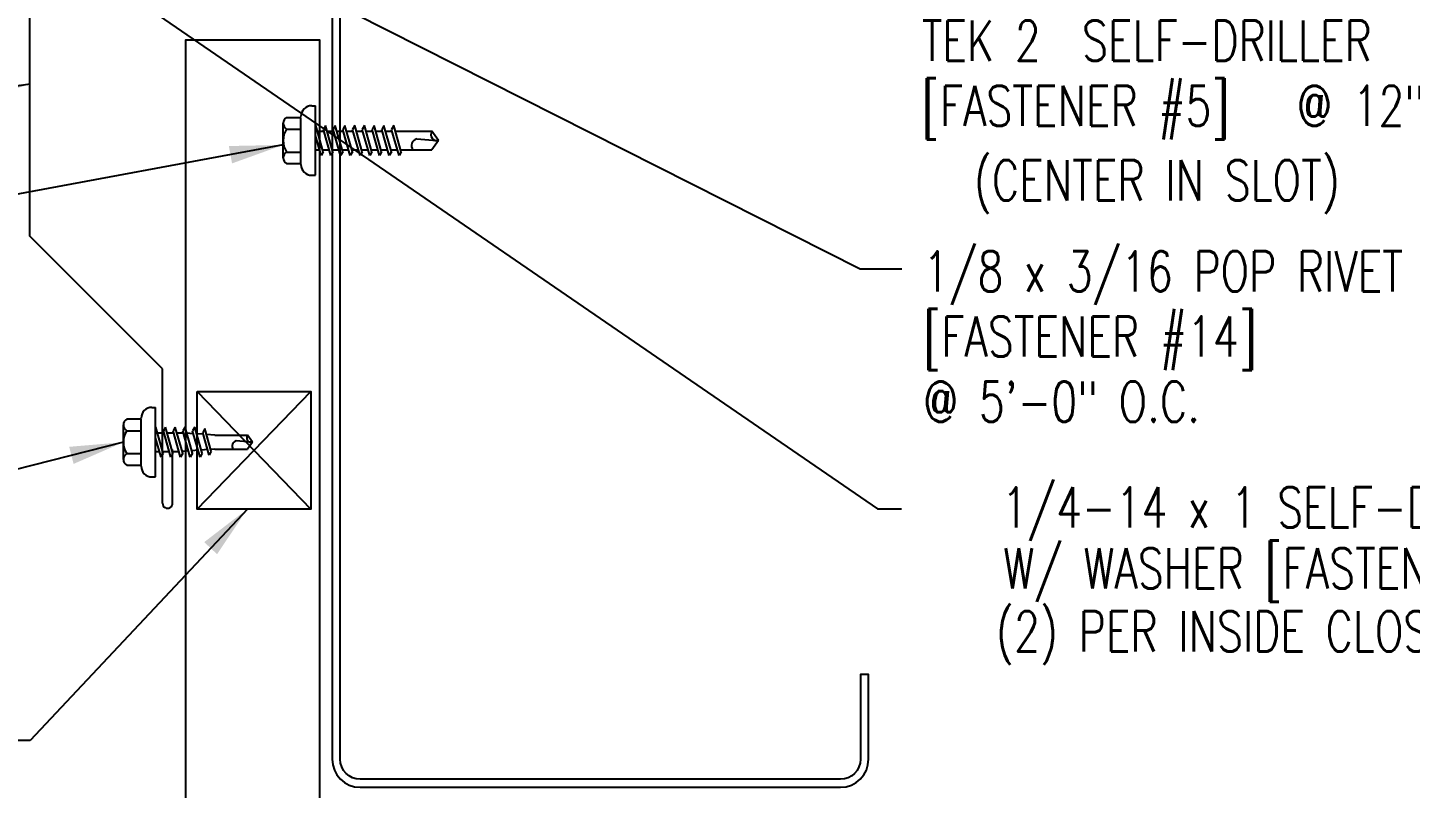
# Model space of a CAD drawing. Header units: inches. Extents: x 0.4 to 42, y 2.9 to 50.6.
# Drawn here: x 22.59 to 35.47, y 14.68 to 21.76 of the extents above; entities that cross this region are included whole.
import ezdxf
from ezdxf.enums import TextEntityAlignment as Align

# ---------------------------------------------------------------- set-up
doc = ezdxf.new("R2010")
doc.units = ezdxf.units.IN
doc.header["$MEASUREMENT"] = 0
for name, color, linetype in [('CLO', 3, 'Continuous'), ('FASTENER', 9, 'Continuous'), ('PANEL', 11, 'Continuous'), ('STLA', 12, 'Continuous'), ('TEXT', 2, 'Continuous'), ('TRIM', 6, 'Continuous')]:
    doc.layers.add(name, color=color, linetype=linetype)
doc.styles.add('TEXT1', font='ROMANS.shx', dxfattribs={"width": 0.75, "height": 0.375})
doc.dimstyles.new('DETAIL$7', dxfattribs={"dimscale": 4, "dimtxt": 0.09375, "dimasz": 0.125, "dimexe": 0.0625, "dimexo": 0.125, "dimgap": 0.0625, "dimtad": 1, "dimdec": 4, "dimzin": 3, "dimdsep": 46, "dimlunit": 4, "dimtxsty": 'TEXT1', "dimblk": 'ARCHTICK', "dimcen": 0.0625, "dimclrd": 7, "dimclre": 7, "dimclrt": 2, "dimadec": 0, "dimazin": 0, "dimtfac": 0.59375, "dimtdec": 4, "dimtmove": 0, "dimatfit": 3, "dimfxl": 0, "dimfrac": 2, "dimtolj": 1, "dimtzin": 3, "dimarcsym": 0})

# ---------------------------------------------------------------- blocks, each defined once
blk = doc.blocks.new('FD-F5')
at = {"layer": 'TEXT', "style": 'TEXT1', "width": 0.75}
for s, p in [('1/4-14 x 1 1/4 SHOULDER', (0.0047, -0.0408)), ('TEK 2  SELF-DRILLER', (0.0047, -0.1926)), ('[FASTENER #5]', (0.0047, -0.3444))]:
    blk.add_text(s, height=0.09375, dxfattribs=at).set_placement(p)
blk.add_attdef('(QUANTITY)', (0.8792, -0.3444), '', height=0.0938, dxfattribs=at)
at = {"layer": 'TEXT', "style": 'TEXT1', "flags": 1}
for tag, p in [('Description', (0.0529, -0.546)), ('Multiple', (0.0529, -0.546)), ('Color', (0.0529, -0.546)), ('Calc', (0.0529, -0.546)), ('OPT1', (0.0529, -0.546)), ('Opt2', (0.0529, -0.546)), ('Opt3', (0.0529, -0.546)), ('Part', (0.0529, -0.546)), ('Spare1', (0.0529, -0.7335)), ('Spare2', (0.0529, -0.7335)), ('Spare3', (0.0529, -0.7335)), ('Spare4', (0.0529, -0.7335)), ('Spare5', (0.0529, -0.7335)), ('Spare6', (0.0529, -0.7335)), ('Spare7', (0.0529, -0.7335)), ('Spare8', (0.0529, -0.7335)), ('Spare9', (0.0529, -0.7335)), ('Spare10', (0.0529, -0.7335))]:
    blk.add_attdef(tag, p, '', height=0.0938, dxfattribs=at)
blk = doc.blocks.new('_ArchTick')
at = {"color": 0, "linetype": 'ByBlock', "const_width": 0.15}
blk.add_lwpolyline([(-0.5, -0.5), (0.5, 0.5)], dxfattribs=at)
blk = doc.blocks.new('fz2')
at = {"layer": 'FASTENER'}
for p, q in [((-0.215, 0.305), (-0.215, 0.171)), ((-0.161, 0.337), (0.161, 0.337)), ((-0.107, 0.305), (-0.107, 0.171)), ((0.107, 0.305), (0.107, 0.171)), ((0.215, 0.305), (0.215, 0.171)), ((-0.224, 0.171), (0.215, 0.171)), ((-0.324, 0.071), (-0.324, 0.037)), ((-0.324, 0.037), (0.324, 0.037)), ((-0.139, -0.016), (0.046, 0.037)), ((-0.104, -0.036), (0.139, 0.033)), ((-0.086, 0.037), (0.086, 0.037)), ((-0.086, 0.037), (-0.086, -0.001)), ((0.086, 0.037), (0.133, 0.037)), ((0.086, 0.018), (0.086, -0.042)), ((0.139, 0.033), (0.133, 0.037)), ((0.324, 0.071), (0.324, 0.037)), ((-0.104, -0.036), (-0.139, -0.016)), ((-0.139, -0.107), (0.104, -0.038)), ((-0.104, -0.127), (-0.139, -0.107)), ((-0.139, -0.198), (0.104, -0.128)), ((-0.104, -0.127), (0.139, -0.058)), ((-0.086, -0.031), (-0.086, -0.092)), ((-0.086, -0.122), (-0.086, -0.183)), ((0.086, -0.073), (0.086, -0.133)), ((0.139, -0.058), (0.104, -0.038)), ((0.139, -0.149), (0.104, -0.128)), ((-0.104, -0.218), (-0.139, -0.198)), ((-0.139, -0.289), (0.104, -0.219)), ((-0.104, -0.218), (0.139, -0.149)), ((-0.104, -0.309), (0.139, -0.239)), ((-0.086, -0.213), (-0.086, -0.274)), ((0.086, -0.164), (0.086, -0.224)), ((0.086, -0.255), (0.086, -0.315)), ((0.139, -0.239), (0.104, -0.219)), ((-0.104, -0.309), (-0.139, -0.289)), ((-0.139, -0.38), (0.104, -0.31)), ((-0.104, -0.4), (-0.139, -0.38)), ((-0.104, -0.4), (0.139, -0.33)), ((-0.086, -0.304), (-0.086, -0.364)), ((0.086, -0.345), (0.086, -0.406)), ((0.139, -0.33), (0.104, -0.31)), ((-0.139, -0.47), (0.104, -0.401)), ((-0.104, -0.491), (-0.139, -0.47)), ((-0.139, -0.561), (0.104, -0.492)), ((-0.104, -0.491), (0.139, -0.421)), ((-0.104, -0.581), (0.139, -0.512)), ((-0.086, -0.395), (-0.086, -0.455)), ((-0.086, -0.486), (-0.086, -0.546)), ((0.086, -0.436), (0.086, -0.497)), ((0.139, -0.421), (0.104, -0.401)), ((0.139, -0.512), (0.104, -0.492)), ((-0.104, -0.581), (-0.139, -0.561)), ((-0.139, -0.652), (0.104, -0.583)), ((-0.104, -0.672), (0.139, -0.603)), ((-0.086, -0.577), (-0.086, -0.637)), ((0.086, -0.527), (0.086, -0.588)), ((0.086, -0.618), (0.086, -0.679)), ((0.139, -0.603), (0.104, -0.583)), ((-0.104, -0.672), (-0.139, -0.652)), ((-0.139, -0.743), (0.104, -0.674)), ((-0.104, -0.763), (-0.139, -0.743)), ((-0.104, -0.763), (0.139, -0.694)), ((-0.086, -0.667), (-0.086, -0.728)), ((-0.086, -0.758), (-0.086, -1.05)), ((0.086, -0.709), (0.086, -1.05)), ((0.139, -0.694), (0.104, -0.674)), ((-0.002, -1.095), (0.014, -0.909)), ((0, -1.111), (-0.086, -1.05)), ((0, -1.111), (0.086, -1.05))]:
    blk.add_line(p, q, dxfattribs=at)
for centre, radius, start, end in [((-0.161, 0.274), 0.0628, 29.8754, 150.1246), ((0, 0.141), 0.196, 56.9974, 123.0026), ((0.161, 0.274), 0.0628, 29.8754, 150.1246), ((-0.224, 0.071), 0.1, 90, 180), ((0.224, 0.071), 0.1, 0, 90), ((-0.046, -0.921), 0.0615, 11.1445, 130.906), ((0.054, -1.097), 0.0563, 55.4585, 194.8454)]:
    blk.add_arc(centre, radius, start, end, dxfattribs=at)
blk = doc.blocks.new('FD-F14')
at = {"layer": 'TEXT', "style": 'TEXT1', "width": 0.75}
for s, p in [('1/8 x 3/16 POP RIVET', (0.0047, -0.0408)), ('[FASTENER #14]', (0.0047, -0.1926))]:
    blk.add_text(s, height=0.09375, dxfattribs=at).set_placement(p)
blk.add_attdef('(QUANTITY)', (0.0047, -0.3444), '', height=0.0938, dxfattribs=at)
blk = doc.blocks.new('fz5')
at = {"layer": 'FASTENER'}
for p, q in [((-0.217, 0.305), (-0.217, 0.171)), ((-0.163, 0.337), (0.159, 0.337)), ((-0.108, 0.305), (-0.108, 0.171)), ((0.105, 0.305), (0.105, 0.171)), ((0.214, 0.305), (0.214, 0.171)), ((-0.226, 0.171), (0.214, 0.171)), ((-0.326, 0.071), (-0.326, 0.037)), ((-0.326, 0.037), (0.322, 0.037)), ((-0.141, -0.014), (0.037, 0.037)), ((-0.105, -0.034), (0.137, 0.035)), ((-0.088, 0.037), (-0.088, 0.001)), ((-0.088, 0.037), (0.085, 0.037)), ((0.085, 0.037), (0.134, 0.037)), ((0.085, 0.02), (0.085, -0.041)), ((0.137, 0.035), (0.134, 0.037)), ((0.322, 0.071), (0.322, 0.037)), ((-0.105, -0.034), (-0.141, -0.014)), ((-0.141, -0.105), (0.102, -0.036)), ((-0.105, -0.125), (-0.141, -0.105)), ((-0.141, -0.196), (0.102, -0.127)), ((-0.105, -0.125), (0.137, -0.056)), ((-0.088, -0.029), (-0.088, -0.09)), ((-0.088, -0.12), (-0.088, -0.181)), ((0.085, -0.071), (0.085, -0.131)), ((0.137, -0.056), (0.102, -0.036)), ((0.137, -0.147), (0.102, -0.127)), ((-0.105, -0.216), (-0.141, -0.196)), ((-0.141, -0.287), (0.102, -0.217)), ((-0.105, -0.216), (0.137, -0.147)), ((-0.105, -0.307), (0.137, -0.238)), ((-0.084, -0.27), (-0.088, -0.211)), ((0.077, -0.315), (0.082, -0.253)), ((0.084, -0.223), (0.085, -0.211)), ((0.085, -0.162), (0.085, -0.211)), ((0.137, -0.238), (0.102, -0.217)), ((-0.105, -0.307), (-0.141, -0.287)), ((-0.141, -0.378), (0.102, -0.308)), ((-0.105, -0.398), (-0.141, -0.378)), ((-0.105, -0.398), (0.137, -0.328)), ((-0.078, -0.36), (-0.082, -0.3)), ((0.071, -0.408), (0.075, -0.346)), ((0.137, -0.328), (0.102, -0.308)), ((-0.122, -0.463), (0.089, -0.403)), ((-0.086, -0.483), (-0.122, -0.463)), ((-0.086, -0.483), (0.124, -0.423)), ((-0.071, -0.449), (-0.075, -0.389)), ((-0.066, -0.516), (-0.069, -0.478)), ((-0.066, -0.516), (-0.066, -0.82)), ((0.063, -0.515), (0.068, -0.439)), ((0.124, -0.423), (0.089, -0.403)), ((0.063, -0.516), (0.063, -0.82)), ((-0.003, -0.854), (0.009, -0.714)), ((-0.002, -0.866), (-0.066, -0.82)), ((-0.002, -0.866), (0.063, -0.82))]:
    blk.add_line(p, q, dxfattribs=at)
for centre, radius, start, end in [((-0.163, 0.274), 0.0628, 29.8754, 150.1246), ((-0.002, 0.141), 0.196, 56.9974, 123.0026), ((0.159, 0.274), 0.0628, 29.8754, 150.1246), ((-0.226, 0.071), 0.1, 90, 180), ((0.222, 0.071), 0.1, 0, 90), ((0.073, -0.516), 0.01, 175.9484, 180), ((-0.036, -0.723), 0.0461, 11.1445, 130.906), ((0.039, -0.855), 0.0422, 55.4585, 194.8454)]:
    blk.add_arc(centre, radius, start, end, dxfattribs=at)

msp = doc.modelspace()

# ---------------------------------------------------------------- linework, layer by layer
at = {"layer": 'CLO'}
for p, q in [((24.16502, 17.28098), (25.22363, 18.37688)), ((24.16502, 18.37688), (25.22363, 17.28098))]:
    msp.add_line(p, q, dxfattribs=at)
msp.add_lwpolyline([(24.16502, 18.37688), (25.22363, 18.37688), (25.22363, 17.28098), (24.16502, 17.28098)], close=True, dxfattribs=at)
at = {"layer": 'PANEL'}
msp.add_lwpolyline([(25.30761, 6.93363), (25.30761, 21.64696), (24.05761, 21.64696), (24.05761, 6.93363)], dxfattribs=at)
at = {"layer": 'STLA'}
msp.add_lwpolyline([(30.53006, 22.52349), (30.39326, 23.29932, 0.41421356), (30.08951, 23.51201), (25.64036, 22.7275, 0.36397023), (25.42369, 22.46928), (25.42369, 14.9515, 0.41421356), (25.68589, 14.6893), (30.16149, 14.6893, 0.41421356), (30.42369, 14.9515), (30.42369, 15.7393), (30.34899, 15.7393), (30.34899, 14.9515, -0.41421356), (30.16149, 14.764), (25.68589, 14.764, -0.41421356), (25.49839, 14.9515), (25.49839, 22.46928, -0.36397023), (25.65333, 22.65394), (30.10249, 23.43844, -0.41421356), (30.3197, 23.28635), (30.4565, 22.51052)], format="xyb", close=True, dxfattribs=at)
at = {"layer": 'TRIM'}
for p, q in [((22.60538, 19.82301), (22.60538, 22.82301)), ((23.84282, 18.58557), (22.60538, 19.82301)), ((23.84282, 17.33557), (23.84282, 18.58557)), ((23.93657, 17.33557), (23.93657, 17.83557))]:
    msp.add_line(p, q, dxfattribs=at)
msp.add_arc((23.88969, 17.33449), 0.04689, 178.678358, 1.321642, dxfattribs=at)

# ---------------------------------------------------------------- block references
at = {"xscale": 4, "yscale": 4, "zscale": 4}
msp.add_blockref('FD-F5', (30.90084, 22.2262), dxfattribs=at).add_auto_attribs({'(QUANTITY)': '@ 12" O.C.'})
at = {"layer": 'FASTENER', "rotation": 90}
for name, p in [('fz2', (25.30392, 20.71334)), ('fz5', (23.81441, 17.90574))]:
    msp.add_blockref(name, p, dxfattribs=at)
at = {"layer": 'TEXT', "xscale": 4, "yscale": 4, "zscale": 4}
msp.add_blockref('FD-F14', (30.91471, 19.4706), dxfattribs=at).add_auto_attribs({'(QUANTITY)': '@ 5\'-0" O.C.'})

# ---------------------------------------------------------------- texts
at = {"layer": 'TEXT', "style": 'TEXT1', "width": 0.75}
for s, p in [('(CENTER IN SLOT)', (34.81709, 20.15543)), ('1/4-14 x 1 SELF-DRILLER', (36.93354, 17.10869)), ('W/ WASHER [FASTENER #1]', (36.98359, 16.54038)), ('(2) PER INSIDE CLOSURE', (36.39642, 15.95433))]:
    msp.add_text(s, height=0.375, dxfattribs=at).set_placement(p, align=Align.RIGHT)

# ---------------------------------------------------------------- leaders
for points in [[(23.28381, 22.23776), (30.50642, 17.28347), (30.7322, 17.28347)], [(22.60538, 21.23904), (13.493, 19.79746), (12.97437, 19.79746)], [(24.96735, 20.67212), (15.08129, 18.8418), (14.54646, 18.8418)]]:
    msp.add_leader(points, dimstyle='DETAIL$7')
at = {"layer": 'TEXT'}
for points in [[(23.84525, 22.80086), (30.34399, 19.51758), (30.73537, 19.51758)], [(23.47783, 17.90311), (14.75452, 15.70225), (14.40799, 15.70225)], [(24.63337, 17.28098), (22.60958, 15.12511), (22.31196, 15.12511)]]:
    msp.add_leader(points, dimstyle='DETAIL$7', dxfattribs=at)

doc.saveas('drawing.dxf')
